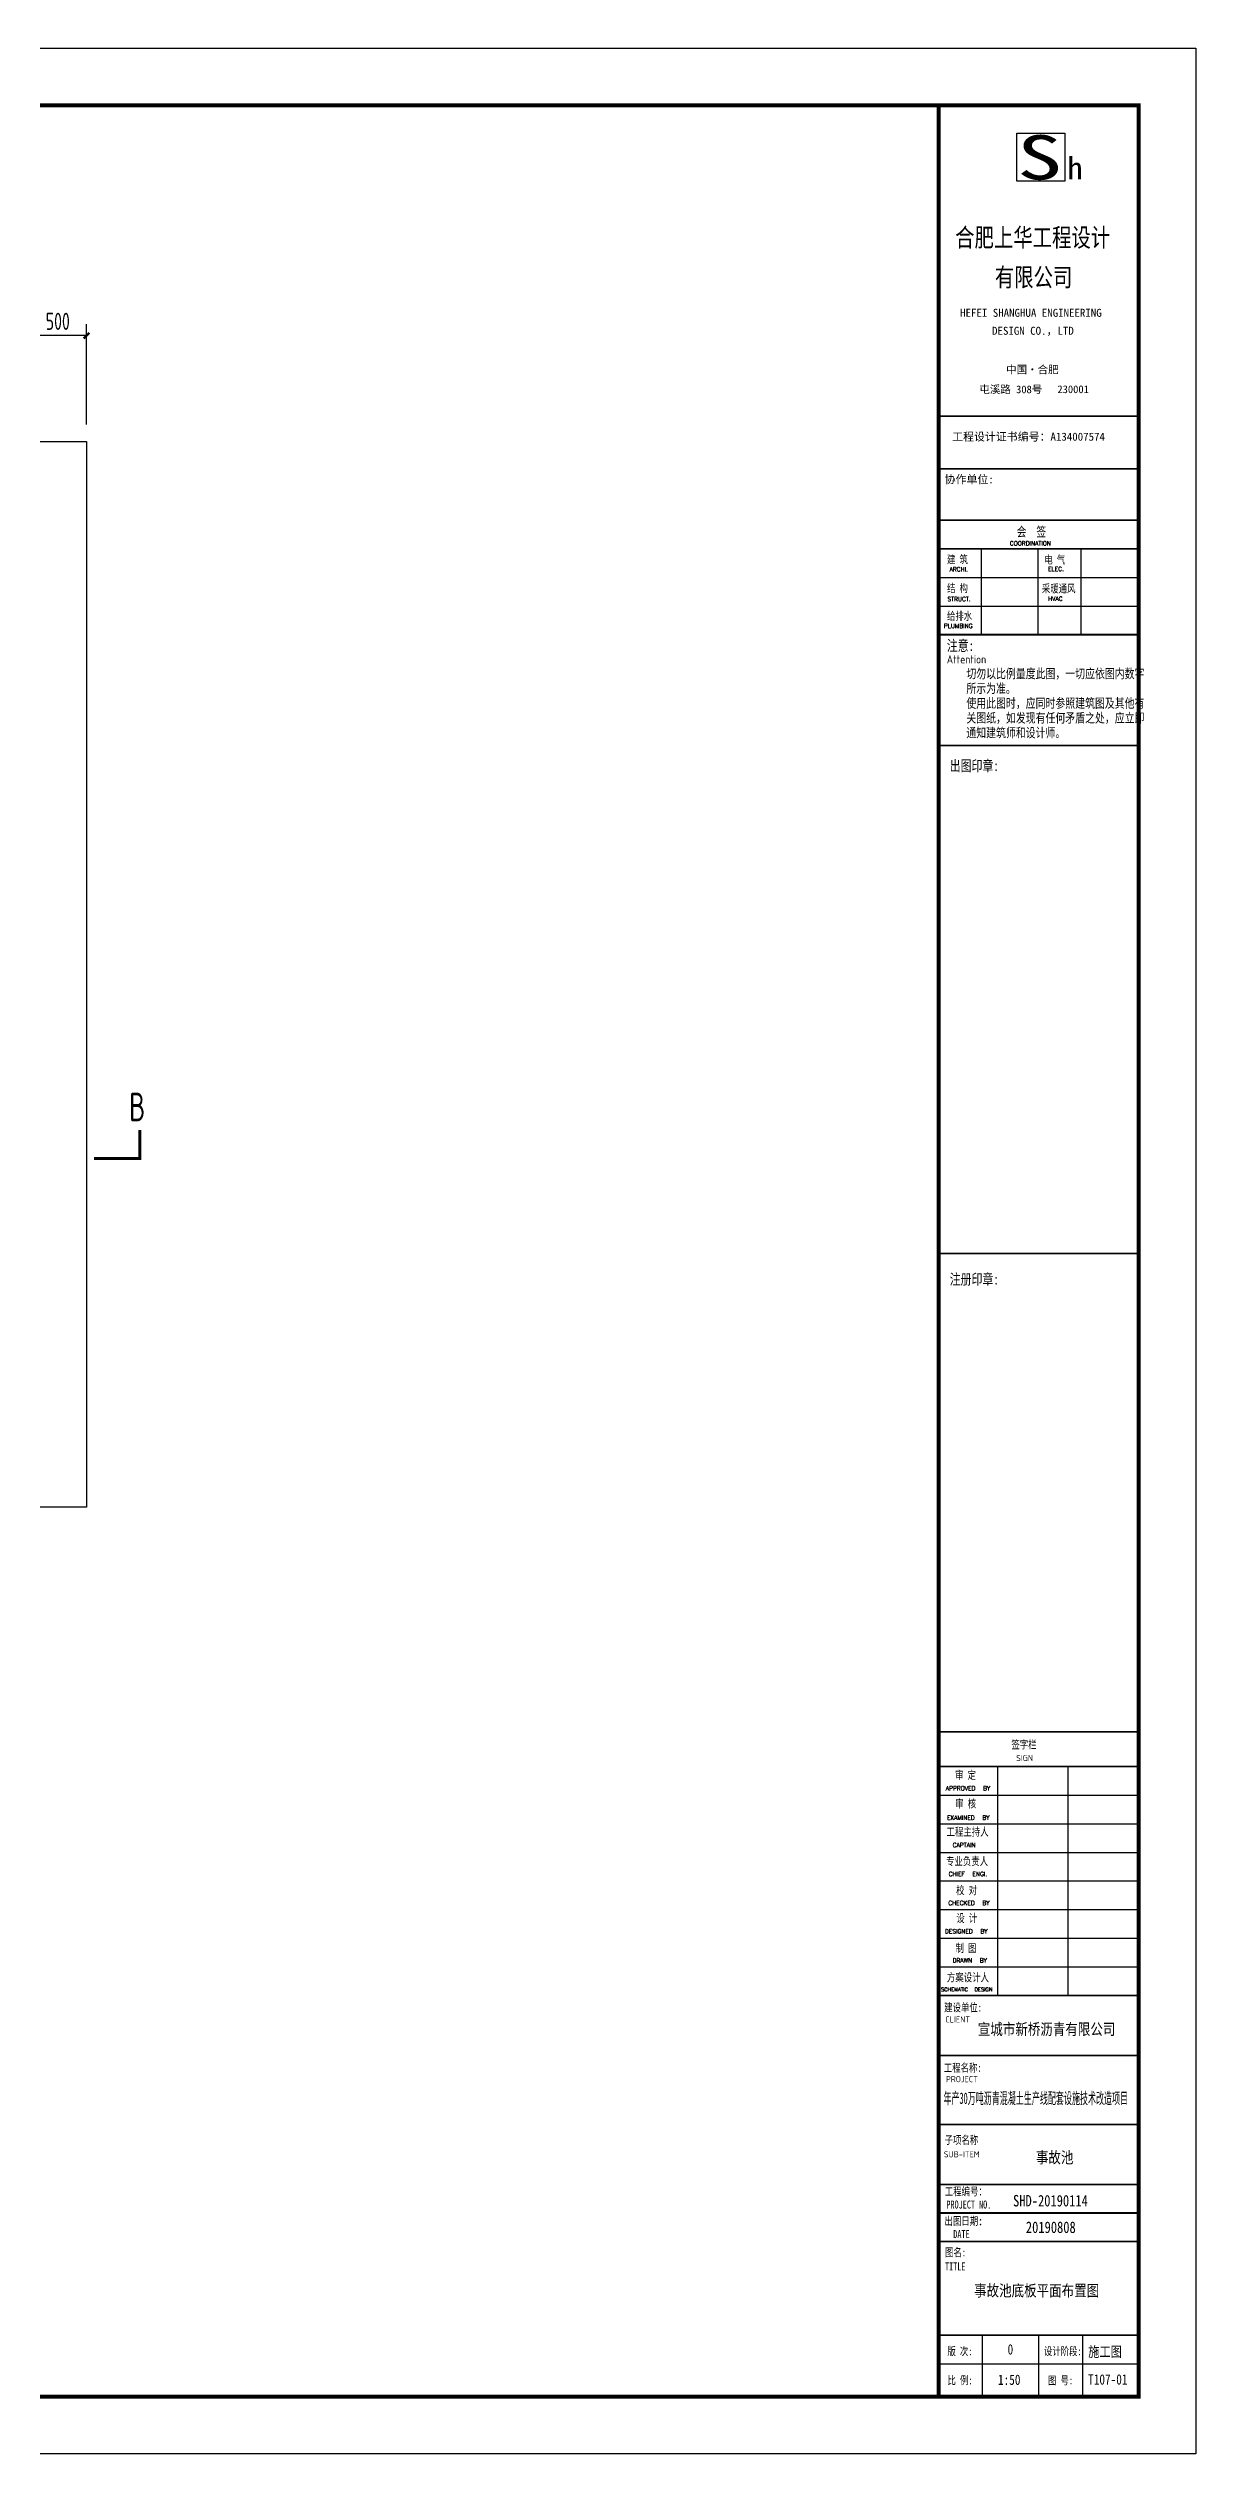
# Model space of a CAD drawing. Extents: x -721211 to -661811, y -212605 to -33458.
# Drawn here: x -681843 to -661811, y -112103 to -70103 of the extents above; entities that cross this region are included whole.
import ezdxf
from ezdxf.enums import TextEntityAlignment as Align

# ---------------------------------------------------------------- set-up
doc = ezdxf.new("R2010")
doc.units = 0
doc.header["$LTSCALE"] = 1000
doc.layers.get('0').update_dxf_attribs({"linetype": 'CONTINUOUS'})
doc.layers.get('Defpoints').update_dxf_attribs({"linetype": 'CONTINUOUS'})
for name, color, linetype in [('dim', 3, 'CONTINUOUS'), ('THICK', 7, 'CONTINUOUS'), ('水池', 6, 'CONTINUOUS')]:
    doc.layers.add(name, color=color, linetype=linetype)
doc.styles.add('_HZTXT', font='txt', dxfattribs={"width": 0.8, "bigfont": 'HZTXT'})
doc.styles.add('_TXT', font='SIMPLEX.shx', dxfattribs={"width": 0.6})
doc.styles.add('HZ', font='txt.shx', dxfattribs={"bigfont": 'hztxt.shx'})
doc.styles.add('STYLE-ARIAL', font='gbenor.shx', dxfattribs={"bigfont": 'gbcbig.shx'})
doc.styles.add('STYLE-黑体', font='simhei.ttf')
doc.styles.add('TSSD_Dimension', font='Tssdeng.shx', dxfattribs={"width": 0.7, "bigfont": 'HZTXT.SHX'})
doc.styles.add('TSSD_Label', font='tssdeng.shx', dxfattribs={"width": 0.7, "bigfont": 'hztxt.shx'})
doc.styles.add('黑体', font='simhei.ttf')
doc.dimstyles.new('TSSD_50_100', dxfattribs={"dimtxt": 300, "dimasz": 100, "dimexe": 200, "dimexo": 300, "dimgap": 100, "dimtad": 1, "dimdec": 0, "dimlfac": 0.5, "dimzin": 0, "dimdsep": 46, "dimtxsty": 'TSSD_Dimension', "dimblk": 'ARCHTICK', "dimcen": 0, "dimclrt": 7, "dimadec": 0, "dimazin": 0, "dimtfac": 1, "dimtdec": 0, "dimtix": 1, "dimtmove": 2, "dimatfit": 3, "dimfxl": 1, "dimtolj": 1, "dimtzin": 0, "dimarcsym": 0})

# ---------------------------------------------------------------- blocks, each defined once
blk = doc.blocks.new('_ArchTick')
at = {"color": 0, "linetype": 'ByBlock', "const_width": 0.4}
blk.add_lwpolyline([(-0.5, -0.5), (0.5, 0.5)], dxfattribs=at)
blk = doc.blocks.new('*D203')
at = {"layer": 'Defpoints', "color": 0, "transparency": 16777216}
for p in [(-682174, -75123), (-682174, -76973), (-681174, -76973)]:
    blk.add_point(p, dxfattribs=at)
at = {"layer": 'dim', "color": 0, "lineweight": -2, "transparency": 16777216}
for p, q in [((-682174, -76673), (-682174, -74923)), ((-681174, -75123), (-682174, -75123)), ((-681174, -76673), (-681174, -74923))]:
    blk.add_line(p, q, dxfattribs=at)
at = {"layer": 'dim', "color": 0, "lineweight": -2, "transparency": 16777216, "xscale": 100, "yscale": 100, "zscale": 100, "rotation": 180}
blk.add_blockref('_ArchTick', (-682174, -75123), dxfattribs=at)
at = {"layer": 'dim', "color": 0, "lineweight": -2, "transparency": 16777216, "xscale": 100, "yscale": 100, "zscale": 100}
blk.add_blockref('_ArchTick', (-681174, -75123), dxfattribs=at)
at = {"layer": 'dim', "color": 7, "transparency": 16777216, "insert": (-681674, -74873), "char_height": 300, "attachment_point": 5, "style": 'TSSD_Dimension'}
blk.add_mtext('\\A1;500', dxfattribs=at)

msp = doc.modelspace()

# ---------------------------------------------------------------- linework, layer by layer
at = {"layer": 'Defpoints'}
for p, q in [((-665560.2, -78844.3), (-665560.2, -80329.4)), ((-664569.2, -78844.3), (-664569.2, -80329.4)), ((-663821.4, -78844.3), (-663821.4, -80329.4)), ((-666308.5, -79344), (-662811, -79344)), ((-666308.5, -79843.6), (-662811, -79843.6)), ((-665267.8, -104106.3), (-665267.8, -100109.1)), ((-664039.8, -104099.9), (-664039.8, -100102.7)), ((-666298.2, -100602.3), (-662811, -100602.3)), ((-666298.2, -101102), (-665267.8, -101102)), ((-665267.8, -101102), (-662811, -101102)), ((-666298.2, -101601.6), (-665267.8, -101601.6)), ((-665267.8, -101601.6), (-662811, -101601.6)), ((-666298.2, -102101.3), (-662811, -102101.3)), ((-666298.2, -102600.9), (-662811, -102600.9)), ((-666298.2, -103100.6), (-665267.8, -103100.6)), ((-665267.8, -103100.6), (-662811, -103100.6)), ((-666298.2, -103600.2), (-662811, -103600.2))]:
    msp.add_line(p, q, dxfattribs=at)
at = {"layer": 'Defpoints', "color": 7, "linetype": 'Continuous'}
for p, q in [((-662811, -110028.3), (-666298.2, -110028.3)), ((-665540.1, -110028.3), (-665540.1, -111103)), ((-664558.6, -110028.3), (-664558.6, -111103)), ((-663787, -110028.3), (-663787, -111103)), ((-666298.2, -110529.8), (-662811, -110529.8))]:
    msp.add_line(p, q, dxfattribs=at)
at = {"layer": 'Defpoints'}
msp.add_lwpolyline([(-721211, -70103), (-661811, -70103), (-661811, -112103), (-721211, -112103), (-721211, -70103)], dxfattribs=at)
at = {"layer": 'Defpoints', "ltscale": 1.1, "const_width": 70}
msp.add_lwpolyline([(-718711, -111103), (-662811, -111103), (-662811, -71103), (-718711, -71103)], close=True, dxfattribs=at)
msp.add_lwpolyline([(-666298.2, -111103), (-666298.2, -71103)], dxfattribs=at)
at = {"layer": 'Defpoints'}
msp.add_lwpolyline([(-664935.3, -71590), (-664097, -71590), (-664097, -72428.3), (-664935.3, -72428.3)], close=True, dxfattribs=at)
at = {"layer": 'Defpoints', "linetype": 'Continuous', "const_width": 30}
for points in [[(-662811, -76526.6), (-666298.2, -76526.6)], [(-662811, -77445.8), (-666298.2, -77445.8)], [(-662811, -78344.7), (-666298.2, -78344.7)], [(-666298.2, -80343.3), (-662811, -80343.3)], [(-666298.2, -82277.4), (-662811, -82277.4)]]:
    msp.add_lwpolyline(points, dxfattribs=at)
at = {"layer": 'Defpoints', "const_width": 30}
for points in [[(-666308.5, -78844.3), (-662811, -78844.3)], [(-662811, -99497.5), (-666298.2, -99497.5)], [(-666298.2, -100102.7), (-662811, -100102.7)], [(-666298.2, -104099.9), (-662811, -104099.9)]]:
    msp.add_lwpolyline(points, dxfattribs=at)
at = {"layer": 'Defpoints', "color": 7, "linetype": 'Continuous', "const_width": 30}
for points in [[(-666298.2, -91146.4), (-662811, -91146.4)], [(-666285.8, -105149.9), (-662798.6, -105149.9)], [(-666298.2, -106351), (-662811, -106351)], [(-662811, -107398), (-666298.2, -107398)], [(-662811, -107897.6), (-666298.2, -107897.6)], [(-662811, -108397.3), (-666298.2, -108397.3)], [(-666298.2, -110028.3), (-662811, -110028.3)]]:
    msp.add_lwpolyline(points, dxfattribs=at)
at = {"layer": 'THICK', "ltscale": 2, "const_width": 50}
msp.add_lwpolyline([(-680241.5, -88988.2), (-680241.5, -89488.2), (-681041.5, -89488.2)], dxfattribs=at)
at = {"layer": '水池', "linetype": 'Continuous', "ltscale": 2000}
msp.add_lwpolyline([(-681174.2, -95572.5), (-709774.2, -95572.5), (-709774.2, -76972.5), (-681174.2, -76972.5)], close=True, dxfattribs=at)

# ---------------------------------------------------------------- texts
at = {"layer": 'Defpoints', "color": 7, "linetype": 'Continuous', "style": 'STYLE-黑体', "width": 1.5}
msp.add_text('S', height=773.8, dxfattribs=at).set_placement((-664933.1, -72396.9))
at = {"layer": 'Defpoints', "color": 7, "linetype": 'Continuous'}
for s, height, style, p in [('h', 386.9, 'STYLE-黑体', (-664051.5, -72392.4)), ('CLIENT', 107.48, 'STYLE-ARIAL', (-666183.2, -104572)), ('SUB-ITEM', 107.48, 'STYLE-ARIAL', (-666210.2, -106926.5))]:
    msp.add_text(s, height=height, dxfattribs=dict(at, style=style)).set_placement(p)
at = {"layer": 'Defpoints', "linetype": 'Continuous', "style": 'STYLE-黑体'}
for s, height, width, p in [('合肥上华工程设计', 322.43, 0.769231, (-666012.7, -73569.9)), ('有限公司', 322.43, 0.769231, (-665319.9, -74264.1)), ('SHD-20190114', 200, 0.8, (-665001.6, -107782.9)), ('20190808', 200, 0.8, (-664778.2, -108246.5))]:
    msp.add_text(s, height=height, dxfattribs=dict(at, width=width)).set_placement(p)
at = {"layer": 'Defpoints', "ltscale": 1.2, "style": '黑体'}
for s, height, p in [('HEFEI SHANGHUA ENGINEERING', 139.718, (-665925.6, -74794.1)), ('DESIGN CO.，LTD', 139.718, (-665367.9, -75107.7)), ('工程设计证书编号：A134007574', 139.718, (-666063.6, -76956.5)), ('协作单位:', 139.72, (-666195.5, -77701.8))]:
    msp.add_text(s, height=height, dxfattribs=at).set_placement(p)
at = {"layer": 'Defpoints', "linetype": 'Continuous'}
for s, height, style, p in [('屯溪路 308号', 134.34, 'STYLE-黑体', (-665590, -76128.2)), ('中国·合肥', 134.34, 'STYLE-黑体', (-665122.7, -75781.6)), ('230001', 134.34, 'STYLE-黑体', (-664227.1, -76126)), ('Attention', 143.3, 'STYLE-ARIAL', (-666158.6, -80845.6))]:
    msp.add_text(s, height=height, dxfattribs=dict(at, style=style)).set_placement(p)
at = {"layer": 'Defpoints'}
for s, height, style, width, p in [('会  签', 167.66, '黑体', 0.75, (-664938.2, -78629.9)), ('建 筑', 139.72, '黑体', 0.75, (-666154.6, -79099.2)), ('电 气', 139.72, '黑体', 0.75, (-664456.5, -79104.5)), ('结 构', 139.72, '黑体', 0.75, (-666154.6, -79602.5)), ('采暖通风', 139.72, '黑体', 0.75, (-664498.3, -79608.2)), ('给排水', 139.72, '黑体', 0.75, (-666154.6, -80087.6)), ('注意:', 186.29, '黑体', 0.75, (-666157.9, -80627.5)), ('切勿以比例量度此图，一切应依图内数字', 187.651, '_HZTXT', 0.8, (-665816.5, -81122.6)), ('使用此图时，应同时参照建筑图及其他有', 187.651, '_HZTXT', 0.8, (-665816.5, -81638.5)), ('所示为准。', 187.65, '_HZTXT', 0.8, (-665816.5, -81380.6)), ('关图纸，如发现有任何矛盾之处，应立即', 187.651, '_HZTXT', 0.8, (-665816.5, -81896.4)), ('通知建筑师和设计师。', 187.65, '_HZTXT', 0.8, (-665816.5, -82154.4)), ('出图印章:', 186.29, '黑体', 0.75, (-666107.4, -82724.1)), ('签字栏', 139.72, '黑体', 0.75, (-665031.1, -99790.3)), ('审 定', 139.72, '黑体', 0.75, (-666013.2, -100321.4)), ('审 核', 139.72, '黑体', 0.75, (-666010.2, -100821.2)), ('工程主持人', 139.72, '黑体', 0.75, (-666162.4, -101312.5)), ('专业负责人', 139.72, '黑体', 0.75, (-666171, -101826.3)), ('校 对', 139.72, '黑体', 0.75, (-665995, -102334.2)), ('设 计', 139.72, '黑体', 0.75, (-665992.4, -102820.1)), ('制 图', 139.72, '黑体', 0.75, (-666006.7, -103343.3)), ('方案设计人', 139.72, '黑体', 0.75, (-666156.3, -103854.5)), ('年产30万吨沥青混凝土生产线配套设施技术改造项目', 200, '黑体', 0.5, (-666216.3, -105993.7)), ('事故池底板平面布置图', 200, '黑体', 0.8, (-665681.5, -109351.4))]:
    msp.add_text(s, height=height, dxfattribs=dict(at, style=style, width=width)).set_placement(p)
at = {"layer": 'Defpoints', "style": 'HZ'}
for s, height, p in [('COORDINATION', 74.948, (-665057.3, -78787.4)), ('ARCHI.', 74.95, (-666109.9, -79238.7)), ('ELEC.', 74.95, (-664390.5, -79231.8)), ('STRUCT.', 74.95, (-666145.9, -79759.9)), ('HVAC', 74.95, (-664390.5, -79754)), ('PLUMBING', 74.95, (-666209, -80227.1)), ('APPROVED  BY', 74.948, (-666175.6, -100519.5)), ('EXAMINED  BY', 74.948, (-666155.7, -101032.8)), ('CAPTAIN', 74.95, (-666055.2, -101511.9)), ('CHIEF  ENGI.', 74.948, (-666125.6, -102015.9)), ('CHECKED  BY', 74.948, (-666132.1, -102521.6)), ('DESIGNED  BY', 74.948, (-666189.9, -103016.8)), ('DRAWN  BY', 74.95, (-666056.8, -103526.3)), ('SCHEMATIC  DESIGN', 64.955, (-666259, -104025.9))]:
    msp.add_text(s, height=height, dxfattribs=at).set_placement(p)
at = {"layer": 'Defpoints', "color": 7}
for s, height, style, width, p in [('注册印章:', 186.29, '黑体', 0.75, (-666107.4, -91688.6)), ('建设单位:', 139.72, '黑体', 0.75, (-666204.4, -104380.3)), ('工程名称:', 139.72, '黑体', 0.75, (-666211.3, -105432.7)), ('子项名称', 139.72, '黑体', 0.75, (-666195.9, -106693.3)), ('工程编号：', 139.72, '黑体', 0.75, (-666193.2, -107591.8)), ('出图日期', 139.72, '黑体', 0.75, (-666197.7, -108107.9)), (':', 150.5, '_TXT', 0.6, (-665588.4, -108107.9)), ('TITLE', 139.72, '黑体', 0.75, (-666188.9, -108901.1)), ('图名:', 139.72, '黑体', 0.75, (-666187.4, -108655)), ('版 次:', 139.72, '黑体', 0.75, (-666147.1, -110380.9)), ('设计阶段:', 139.72, '黑体', 0.75, (-664463.5, -110380.7)), ('比 例:', 139.72, '黑体', 0.75, (-666145.9, -110888.1)), ('图 号:', 139.72, '黑体', 0.75, (-664390.4, -110890.7))]:
    msp.add_text(s, height=height, dxfattribs=dict(at, style=style, width=width)).set_placement(p)
at = {"layer": 'Defpoints', "style": 'STYLE-ARIAL'}
msp.add_text('SIGN', height=107.48, dxfattribs=at).set_placement((-664800.6, -99954.2), align=Align.MIDDLE_CENTER)
msp.add_text('SIGN', height=107.48, dxfattribs=at).set_placement((-664800.6, -99954.2), align=Align.MIDDLE_CENTER)
at = {"layer": 'Defpoints', "style": '黑体', "width": 0.8}
msp.add_text('宣城市新桥沥青有限公司', height=200, dxfattribs=at).set_placement((-664416.7, -104788.9), align=Align.CENTER)
at = {"layer": 'Defpoints', "color": 7, "linetype": 'Continuous', "style": 'STYLE-ARIAL'}
msp.add_text('PROJECT', height=107.48, dxfattribs=at).set_placement((-665894.8, -105560.4), align=Align.MIDDLE_CENTER)
at = {"layer": 'Defpoints', "linetype": 'Continuous', "style": 'STYLE-黑体', "width": 0.8}
msp.add_text('事故池', height=200, dxfattribs=at).set_placement((-664275.4, -107028.1), align=Align.CENTER)
at = {"layer": 'Defpoints', "color": 7, "style": '黑体', "width": 0.75}
for s, height, p in [('PROJECT NO.', 139.718, (-665773.3, -107749.9)), ('DATE', 139.72, (-665902.3, -108266))]:
    msp.add_text(s, height=height, dxfattribs=at).set_placement(p, align=Align.MIDDLE_CENTER)
at = {"layer": 'Defpoints', "color": 3, "linetype": 'Continuous', "style": 'STYLE-黑体', "width": 0.8}
for s, p in [('0', (-665097.1, -110368.4)), ('施工图', (-663690.5, -110408.3)), ('1:50', (-665264.1, -110898.2)), ('T107-01', (-663690.8, -110893.1))]:
    msp.add_text(s, height=180, dxfattribs=at).set_placement(p)
at = {"layer": 'THICK', "ltscale": 2, "style": 'TSSD_Label', "width": 0.7}
msp.add_text('B', height=500, dxfattribs=at).set_placement((-680430, -88838.2))

# ---------------------------------------------------------------- dimensions: what is measured, and where the dimension line sits
at = {"layer": 'dim'}
dim = msp.add_linear_dim(base=(-682174.2, -75122.5), p1=(-681174.2, -76972.5), p2=(-682174.2, -76972.5), dimstyle='TSSD_50_100', dxfattribs=at)
dim.commit()
dim.dimension.update_dxf_attribs({"geometry": '*D203', "text_midpoint": (-681674.2, -74872.5)})

doc.saveas('drawing.dxf')
